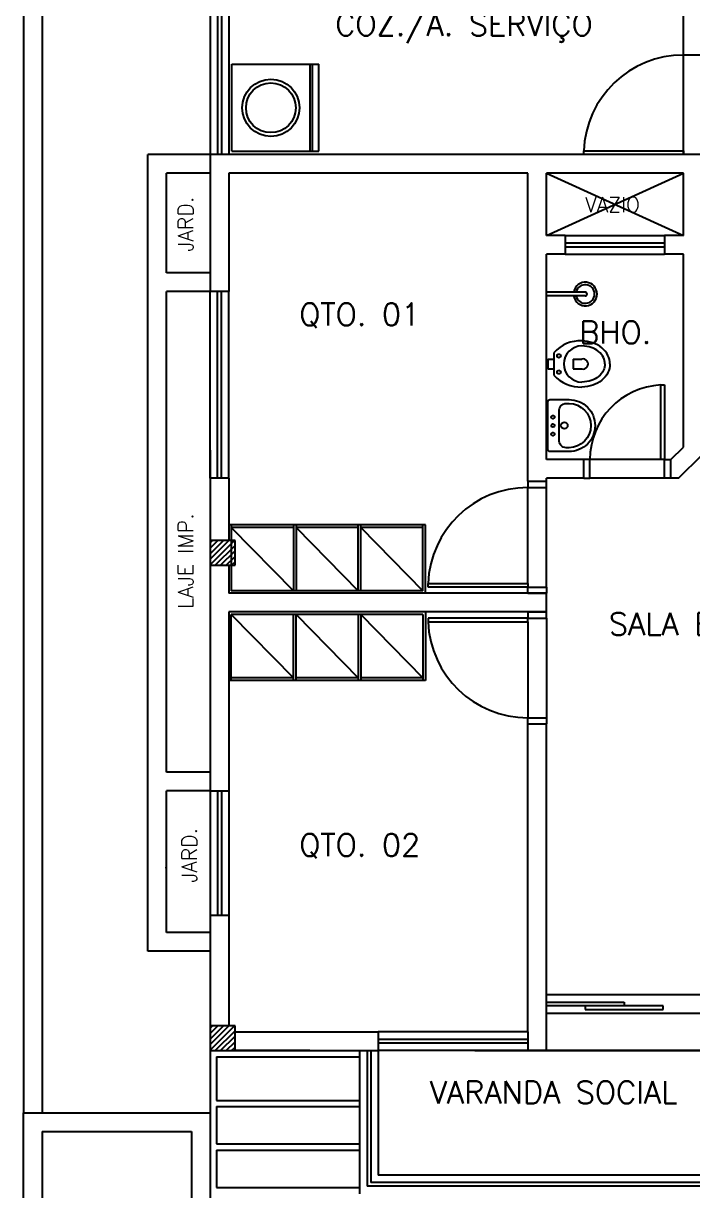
# Model space of a CAD drawing. Header units: millimetres. Extents: x 23536 to 47095, y 9984 to 20154.
# Drawn here: x 23566.46 to 23571.84, y 10042.56 to 10051.94 of the extents above; entities that cross this region are included whole.
import ezdxf
from ezdxf.enums import TextEntityAlignment as Align

# ---------------------------------------------------------------- set-up
doc = ezdxf.new("R2010")
doc.units = ezdxf.units.MM
doc.header["$LTSCALE"] = 30
doc.header["$MEASUREMENT"] = 0
doc.linetypes.add('HIDDEN', pattern=[0.375, 0.25, -0.125])
doc.layers.add('projeto', color=8, linetype='CONTINUOUS')
doc.styles.add('ROMANS', font='romans.shx', dxfattribs={"height": 0.14})

msp = doc.modelspace()

# ---------------------------------------------------------------- linework, layer by layer
at = {"layer": 'projeto'}
for p, q in [((23566.4611, 10054.6863), (23566.4611, 10043.1863)), ((23566.6111, 10054.5363), (23566.6111, 10043.1863)), ((23571.7611, 10051.6863), (23571.7611, 10053.0363)), ((23567.9611, 10052.3863), (23567.9611, 10050.8863)), ((23568.0211, 10052.3863), (23568.0211, 10050.8863)), ((23568.0511, 10052.3863), (23568.0511, 10050.8863)), ((23568.1111, 10052.3863), (23568.1111, 10050.8863)), ((23572.2355, 10051.6863), (23571.7611, 10051.6863)), ((23571.7611, 10050.8863), (23571.7611, 10051.6863)), ((23570.9611, 10050.8863), (23570.9611, 10050.9163)), ((23570.9611, 10050.9163), (23571.7611, 10050.9163)), ((23571.7611, 10050.9163), (23571.7611, 10050.8863)), ((23567.9611, 10050.8863), (23567.4611, 10050.8863)), ((23567.4611, 10044.4863), (23567.4611, 10050.8863)), ((23567.9611, 10050.8863), (23567.9611, 10049.7863)), ((23568.1111, 10050.8863), (23567.9611, 10050.8863)), ((23571.9111, 10050.8863), (23568.1111, 10050.8863)), ((23571.7611, 10050.8863), (23570.9611, 10050.8863)), ((23567.9611, 10050.7363), (23567.6111, 10050.7363)), ((23567.6111, 10049.9363), (23567.6111, 10050.7363)), ((23568.1111, 10050.7363), (23568.1111, 10049.7863)), ((23570.5111, 10050.7363), (23568.1111, 10050.7363)), ((23570.5111, 10048.2613), (23570.5111, 10050.7363)), ((23571.7611, 10050.7363), (23570.6611, 10050.7363)), ((23570.6611, 10050.2363), (23570.6611, 10050.7363)), ((23570.6611, 10050.7363), (23571.7611, 10050.2363)), ((23570.6611, 10050.2363), (23571.7611, 10050.7363)), ((23571.7611, 10050.2363), (23571.7611, 10050.7363)), ((23570.8111, 10050.2363), (23570.6611, 10050.2363)), ((23570.8111, 10050.2363), (23570.8111, 10050.0863)), ((23570.8111, 10050.2363), (23571.6111, 10050.2363)), ((23570.8111, 10050.1763), (23571.6111, 10050.1763)), ((23571.7611, 10050.2363), (23571.6111, 10050.2363)), ((23571.6111, 10050.2363), (23571.6111, 10050.0863)), ((23570.8111, 10050.0863), (23570.6611, 10050.0863)), ((23570.6611, 10048.4363), (23570.6611, 10050.0863)), ((23570.8111, 10050.1463), (23571.6111, 10050.1463)), ((23570.8111, 10050.0863), (23571.6111, 10050.0863)), ((23571.7611, 10050.0863), (23571.6111, 10050.0863)), ((23571.7611, 10048.5363), (23571.7611, 10050.0863)), ((23567.9611, 10049.9363), (23567.6111, 10049.9363)), ((23567.9611, 10049.7863), (23567.6111, 10049.7863)), ((23567.6111, 10045.9238), (23567.6111, 10049.7863)), ((23568.1111, 10049.7863), (23567.9611, 10049.7863)), ((23567.9611, 10048.2863), (23567.9611, 10049.7863)), ((23568.0211, 10048.2863), (23568.0211, 10049.7863)), ((23568.0511, 10048.2863), (23568.0511, 10049.7863)), ((23568.1111, 10048.2863), (23568.1111, 10049.7863)), ((23570.672, 10049.2439), (23570.672, 10049.1639)), ((23570.672, 10049.2439), (23570.722, 10049.2439)), ((23570.722, 10049.2939), (23570.722, 10049.1139)), ((23570.877, 10049.2439), (23570.877, 10049.1639)), ((23570.877, 10049.2439), (23570.947, 10049.2439)), ((23570.672, 10049.1639), (23570.722, 10049.1639)), ((23570.877, 10049.1639), (23570.947, 10049.1639)), ((23571.5811, 10048.4363), (23571.5811, 10049.0363)), ((23571.5811, 10049.0363), (23571.6111, 10049.0363)), ((23571.6111, 10049.0363), (23571.6111, 10048.4363)), ((23567.9611, 10048.5113), (23567.9611, 10041.3863)), ((23571.6611, 10048.4363), (23571.7611, 10048.5363)), ((23571.7232, 10048.2863), (23571.9111, 10048.4741)), ((23570.9611, 10048.4363), (23570.6611, 10048.4363)), ((23570.9611, 10048.2863), (23570.9611, 10048.4363)), ((23571.0111, 10048.4363), (23570.9611, 10048.4363)), ((23571.5811, 10048.4363), (23571.0111, 10048.4363)), ((23571.0111, 10048.2863), (23571.0111, 10048.4363)), ((23571.6111, 10048.4363), (23571.5811, 10048.4363)), ((23571.6111, 10048.2863), (23571.6111, 10048.4363)), ((23571.6111, 10048.4363), (23571.6611, 10048.4363)), ((23571.6611, 10048.2863), (23571.6611, 10048.4363)), ((23571.6611, 10048.4363), (23571.6611, 10048.4363)), ((23567.9611, 10048.2863), (23567.9611, 10047.7863)), ((23568.1111, 10048.2863), (23567.9611, 10048.2863)), ((23568.1111, 10048.2863), (23568.1111, 10047.7863)), ((23570.9611, 10048.2863), (23570.6611, 10048.2863)), ((23570.6611, 10048.2613), (23570.6611, 10048.2863)), ((23570.9611, 10048.2863), (23571.0111, 10048.2863)), ((23571.6111, 10048.2863), (23571.0111, 10048.2863)), ((23571.6611, 10048.2863), (23571.6111, 10048.2863)), ((23571.7232, 10048.2863), (23571.6611, 10048.2863)), ((23570.5111, 10048.2613), (23570.6611, 10048.2613)), ((23570.5111, 10048.2613), (23570.5111, 10048.2113)), ((23570.5111, 10047.4413), (23570.5111, 10048.2113)), ((23570.5111, 10048.2113), (23570.6611, 10048.2113)), ((23570.6611, 10048.2113), (23570.6611, 10048.2613)), ((23570.6611, 10047.4113), (23570.6611, 10048.2113)), ((23569.6903, 10047.9113), (23568.1111, 10047.9113)), ((23568.1311, 10047.9113), (23568.1311, 10047.3813)), ((23568.6311, 10047.9113), (23568.6311, 10047.3813)), ((23568.6511, 10047.9113), (23568.6511, 10047.3813)), ((23569.1503, 10047.3813), (23569.1503, 10047.9113)), ((23569.1703, 10047.3813), (23569.1703, 10047.9113)), ((23569.6703, 10047.3813), (23569.6703, 10047.9113)), ((23569.6903, 10047.3613), (23569.6903, 10047.9113)), ((23568.6311, 10047.8913), (23568.1311, 10047.8913)), ((23568.1311, 10047.8913), (23568.6311, 10047.3813)), ((23569.1503, 10047.8913), (23568.6511, 10047.8913)), ((23568.6511, 10047.8913), (23569.1503, 10047.3813)), ((23569.6703, 10047.8913), (23569.1703, 10047.8913)), ((23569.1703, 10047.8913), (23569.6703, 10047.3813)), ((23568.1611, 10047.7863), (23567.9611, 10047.7863)), ((23567.9611, 10047.7863), (23567.9611, 10047.5863)), ((23567.9611, 10047.7676), (23567.9797, 10047.7863)), ((23567.9611, 10047.7234), (23568.0239, 10047.7863)), ((23567.9611, 10047.6792), (23568.0681, 10047.7863)), ((23567.9611, 10047.6351), (23568.1123, 10047.7863)), ((23567.9611, 10047.5909), (23568.1565, 10047.7863)), ((23568.0007, 10047.5863), (23568.1611, 10047.7467)), ((23568.1611, 10047.5863), (23568.1611, 10047.7863)), ((23568.0449, 10047.5863), (23568.1611, 10047.7025)), ((23568.0891, 10047.5863), (23568.1611, 10047.6583)), ((23567.9611, 10047.5863), (23567.9611, 10045.7738)), ((23567.9611, 10047.5863), (23568.1611, 10047.5863)), ((23568.1111, 10047.5863), (23568.1111, 10047.3613)), ((23568.1333, 10047.5863), (23568.1611, 10047.6141)), ((23569.7111, 10047.4113), (23569.7111, 10047.4413)), ((23569.7111, 10047.4413), (23570.5111, 10047.4413)), ((23570.5111, 10047.4413), (23570.5111, 10047.4113)), ((23570.6611, 10047.3613), (23568.1111, 10047.3613)), ((23569.6703, 10047.3813), (23568.1311, 10047.3813)), ((23570.5111, 10047.4113), (23569.7111, 10047.4113)), ((23570.5111, 10047.3613), (23570.5111, 10047.4113)), ((23570.5111, 10047.4113), (23570.6611, 10047.4113)), ((23570.5111, 10047.3613), (23570.6611, 10047.3613)), ((23570.6611, 10047.4113), (23570.6611, 10047.3613)), ((23570.6611, 10047.2113), (23570.6611, 10047.3613)), ((23570.6611, 10047.2113), (23568.1111, 10047.2113)), ((23568.1111, 10047.2113), (23568.1111, 10045.7738)), ((23569.6703, 10047.1913), (23568.1311, 10047.1913)), ((23568.1311, 10046.6613), (23568.1311, 10047.1913)), ((23568.1311, 10047.1913), (23568.6311, 10046.6813)), ((23568.6311, 10046.6613), (23568.6311, 10047.1913)), ((23568.6511, 10046.6613), (23568.6511, 10047.1913)), ((23568.6511, 10047.1913), (23569.1503, 10046.6813)), ((23569.1503, 10047.1913), (23569.1503, 10046.6613)), ((23569.1703, 10047.1913), (23569.1703, 10046.6613)), ((23569.1703, 10047.1913), (23569.6703, 10046.6813)), ((23569.6703, 10047.1913), (23569.6703, 10046.6613)), ((23569.6903, 10047.2113), (23569.6903, 10046.6613)), ((23569.7111, 10047.1613), (23569.7111, 10047.1313)), ((23570.5111, 10047.1613), (23569.7111, 10047.1613)), ((23570.5111, 10047.2113), (23570.6611, 10047.2113)), ((23570.5111, 10047.2113), (23570.5111, 10047.1613)), ((23570.5111, 10047.1313), (23570.5111, 10047.1613)), ((23570.5111, 10047.1613), (23570.6611, 10047.1613)), ((23570.6611, 10047.1613), (23570.6611, 10047.2113)), ((23570.6611, 10047.1613), (23570.6611, 10046.3613)), ((23569.7111, 10047.1313), (23570.5111, 10047.1313)), ((23570.5111, 10047.1313), (23570.5111, 10046.3613)), ((23569.6903, 10046.6613), (23568.1111, 10046.6613)), ((23568.6311, 10046.6813), (23568.1311, 10046.6813)), ((23569.1503, 10046.6813), (23568.6511, 10046.6813)), ((23569.6703, 10046.6813), (23569.1703, 10046.6813)), ((23570.5111, 10046.3113), (23570.5111, 10046.3613)), ((23570.5111, 10046.3613), (23570.6611, 10046.3613)), ((23570.6611, 10046.3613), (23570.6611, 10046.3113)), ((23570.5111, 10043.8363), (23570.5111, 10046.3113)), ((23570.5111, 10046.3113), (23570.6611, 10046.3113)), ((23570.6611, 10043.6863), (23570.6611, 10046.3113)), ((23567.9611, 10045.9238), (23567.6111, 10045.9238)), ((23567.9611, 10045.7738), (23567.6111, 10045.7738)), ((23567.6111, 10044.6363), (23567.6111, 10045.7738)), ((23567.9611, 10045.7738), (23568.1111, 10045.7738)), ((23567.9611, 10045.7738), (23567.9611, 10044.7738)), ((23568.0211, 10045.7738), (23568.0211, 10044.7738)), ((23568.0511, 10045.7738), (23568.0511, 10044.7738)), ((23568.1111, 10045.7738), (23568.1111, 10044.7738)), ((23567.6085, 10045.1517), (23567.6085, 10045.1598)), ((23567.9611, 10044.7738), (23568.1111, 10044.7738)), ((23567.9611, 10044.7738), (23567.9611, 10043.8863)), ((23568.1111, 10044.7738), (23568.1111, 10043.8863)), ((23567.9611, 10044.6363), (23567.6111, 10044.6363)), ((23567.9611, 10044.4863), (23567.4611, 10044.4863)), ((23570.6611, 10044.1363), (23573.1861, 10044.1363)), ((23570.6611, 10044.0463), (23570.6611, 10044.0763)), ((23570.6611, 10044.0763), (23571.2861, 10044.0763)), ((23571.2861, 10044.0763), (23571.2861, 10044.0463)), ((23571.2861, 10044.0463), (23570.6611, 10044.0463)), ((23570.6611, 10043.9863), (23573.1861, 10043.9863)), ((23571.5986, 10044.0463), (23570.9736, 10044.0463)), ((23570.9736, 10044.0463), (23570.9736, 10044.0163)), ((23570.9736, 10044.0163), (23571.5986, 10044.0163)), ((23571.5986, 10044.0163), (23571.5986, 10044.0463)), ((23568.1611, 10043.8863), (23567.9611, 10043.8863)), ((23567.9611, 10043.8863), (23567.9611, 10043.6863)), ((23567.9611, 10043.8676), (23567.9797, 10043.8863)), ((23567.9611, 10043.8234), (23568.0239, 10043.8863)), ((23567.9611, 10043.7792), (23568.0681, 10043.8863)), ((23567.9611, 10043.7351), (23568.1123, 10043.8863)), ((23567.9611, 10043.6909), (23568.1565, 10043.8863)), ((23568.1611, 10043.6863), (23568.1611, 10043.8863)), ((23568.0007, 10043.6863), (23568.1611, 10043.8467)), ((23568.0449, 10043.6863), (23568.1611, 10043.8025)), ((23568.1611, 10043.8363), (23569.3111, 10043.8363)), ((23569.3111, 10043.8363), (23569.3111, 10043.6863)), ((23570.5111, 10043.8363), (23569.3111, 10043.8363)), ((23570.5111, 10043.8363), (23570.5111, 10043.6863)), ((23568.0891, 10043.6863), (23568.1611, 10043.7583)), ((23568.1333, 10043.6863), (23568.1611, 10043.7141)), ((23570.5111, 10043.7763), (23569.3111, 10043.7763)), ((23570.5111, 10043.7463), (23569.3111, 10043.7463)), ((23567.9611, 10043.6863), (23568.1611, 10043.6863)), ((23568.0111, 10043.6363), (23569.1611, 10043.6363)), ((23568.0111, 10043.6363), (23568.0111, 10043.2863)), ((23568.7611, 10043.6863), (23568.1611, 10043.6863)), ((23568.1611, 10043.6863), (23569.3111, 10043.6863)), ((23569.1611, 10043.6863), (23569.1611, 10042.5363)), ((23569.2211, 10043.6863), (23569.2211, 10042.5963)), ((23569.2511, 10043.6863), (23569.2511, 10042.6263)), ((23569.3111, 10043.6863), (23569.3111, 10042.6863)), ((23570.5111, 10043.6863), (23569.3111, 10043.6863)), ((23570.0861, 10043.6863), (23581.8361, 10043.6863)), ((23573.1611, 10043.6863), (23570.0861, 10043.6863)), ((23570.5111, 10043.6863), (23570.6611, 10043.6863)), ((23568.0111, 10043.2863), (23569.1611, 10043.2863)), ((23568.0111, 10043.2363), (23568.0111, 10042.9363)), ((23568.0111, 10043.2363), (23569.1611, 10043.2363)), ((23566.4611, 10043.1863), (23567.9611, 10043.1863)), ((23566.4611, 10041.1863), (23566.4611, 10043.1863)), ((23567.9611, 10043.1863), (23567.9611, 10041.1863)), ((23566.6111, 10043.0363), (23566.6111, 10041.3363)), ((23566.6111, 10043.0363), (23567.8111, 10043.0363)), ((23567.8111, 10043.0363), (23567.8111, 10041.3363)), ((23568.0111, 10042.9363), (23569.1611, 10042.9363)), ((23568.0111, 10042.8863), (23568.0111, 10042.5863)), ((23568.0111, 10042.8863), (23569.1611, 10042.8863)), ((23582.6111, 10042.6863), (23569.3111, 10042.6863)), ((23568.0111, 10042.5863), (23569.1611, 10042.5863)), ((23582.7011, 10042.5963), (23569.2211, 10042.5963)), ((23582.6711, 10042.6263), (23569.2511, 10042.6263))]:
    msp.add_line(p, q, dxfattribs=at)
at = {"layer": 'projeto', "linetype": 'Continuous'}
for p, q in [((23568.1341, 10051.6128), (23568.8341, 10051.6128)), ((23568.1341, 10050.9128), (23568.1341, 10051.6128)), ((23568.7641, 10050.9128), (23568.7641, 10051.6128)), ((23568.7841, 10050.9128), (23568.7841, 10051.6128)), ((23568.8341, 10050.9128), (23568.8341, 10051.6128)), ((23568.1341, 10050.9128), (23568.8341, 10050.9128)), ((23570.9736, 10049.7811), (23570.6611, 10049.7811)), ((23570.9736, 10049.7511), (23570.6611, 10049.7511))]:
    msp.add_line(p, q, dxfattribs=at)
at = {"layer": 'projeto'}
for points in [[(23571.172, 10049.2039, 0.117198), (23571.1556, 10049.2728, 0.104374), (23571.1061, 10049.3347, 0.090216), (23571.0349, 10049.3743, 0.082248), (23570.947, 10049.3889, 0.082248)], [(23571.132, 10049.2039, 0.117198), (23571.1199, 10049.2548, 0.104374), (23571.0807, 10049.3038, 0.090216), (23571.022, 10049.3365, 0.082248), (23570.947, 10049.3489, 0.082248)], [(23571.172, 10049.2039, -0.117198), (23571.1556, 10049.135, -0.104374), (23571.1061, 10049.0731, -0.090216), (23571.0349, 10049.0335, -0.082248), (23570.947, 10049.0189, -0.082248)], [(23571.132, 10049.2039, -0.117198), (23571.1199, 10049.153, -0.104374), (23571.0807, 10049.104, -0.090216), (23571.022, 10049.0713, -0.082248), (23570.947, 10049.0589, -0.082248)], [(23570.8442, 10048.4998), (23570.6902, 10048.4998, -0.329338), (23570.6721, 10048.5169), (23570.6721, 10048.7088), (23570.6721, 10048.9007, -0.329338), (23570.6902, 10048.9178), (23570.8442, 10048.9178)], [(23571.0186, 10048.7088, -0.407394), (23570.8431, 10048.5302), (23570.8203, 10048.5302, -0.423247), (23570.7633, 10048.5948), (23570.7633, 10048.7088), (23570.7633, 10048.8228, -0.423247), (23570.8203, 10048.8874), (23570.8431, 10048.8874, -0.407394), (23571.0186, 10048.7088)], [(23570.8431, 10048.9178, -0.415717), (23571.0521, 10048.7088, -0.415717), (23570.8431, 10048.4998, -0.415717)]]:
    msp.add_lwpolyline(points, format="xyb", dxfattribs=at)
for points in [[(23570.762, 10049.2839, -1), (23570.762, 10049.2539, -1)], [(23570.762, 10049.1539, -1), (23570.762, 10049.1239, -1)], [(23570.7006, 10048.7088, -1), (23570.7272, 10048.7088, -1)], [(23570.7785, 10048.7088, -1), (23570.8317, 10048.7088, -1)]]:
    msp.add_lwpolyline(points, format="xyb", close=True, dxfattribs=at)
at = {"layer": 'projeto', "linetype": 'Continuous'}
for radius in [0.23, 0.2]:
    msp.add_circle((23568.4491, 10051.2628), radius, dxfattribs=at)
at = {"layer": 'projeto', "linetype": 'HIDDEN'}
for centre in [(23570.7139, 10048.7772), (23570.7139, 10048.6404)]:
    msp.add_circle(centre, 0.0133, dxfattribs=at)
at = {"layer": 'projeto'}
for centre, radius, start, end in [((23571.7611, 10050.8863), 0.8, 90, 177.8509), ((23570.9286, 10049.1185), 0.2711, 86.11316, 139.66795), ((23570.947, 10049.2039), 0.145, 90, 270), ((23570.956, 10049.2039), 0.041, 257.31962, 102.68038), ((23570.9354, 10049.3055), 0.2869, 221.91352, 272.30538), ((23571.6111, 10048.4363), 0.6, 92.86598, 180), ((23570.5111, 10047.4113), 0.8, 90, 177.8509), ((23570.5111, 10047.1613), 0.8, 182.1491, 270)]:
    msp.add_arc(centre, radius, start, end, dxfattribs=at)
at = {"layer": 'projeto', "linetype": 'Continuous'}
for radius, start, end in [(0.095, 191.53696, 168.46304), (0.075, 191.53696, 168.46304), (0.015, 270, 90)]:
    msp.add_arc((23570.9736, 10049.7661), radius, start, end, dxfattribs=at)

# ---------------------------------------------------------------- texts
at = {"layer": 'projeto', "style": 'ROMANS'}
for s, height, p in [('COZ./Á. SERVIÇO', 0.18, (23568.9659, 10052.0218)), ('VAZIO', 0.12, (23570.972, 10050.5445)), ('QTO. 01', 0.18, (23568.6764, 10049.6929)), ('BHO.', 0.18, (23570.9255, 10049.5488)), ('SALA ESTAR', 0.18, (23571.1626, 10047.2057)), ('QTO. 02', 0.18, (23568.6764, 10045.4288)), ('VARANDA SOCIAL', 0.18, (23569.7243, 10043.442))]:
    msp.add_text(s, height=height, dxfattribs=at).set_placement(p, align=Align.TOP_LEFT)
for s, p in [('JARD.', (23567.7045, 10050.1061)), ('LAJE IMP.', (23567.7045, 10047.2375)), ('JARD.', (23567.735, 10045.0344))]:
    msp.add_text(s, height=0.12, rotation=90, dxfattribs=at).set_placement(p, align=Align.TOP_LEFT)

doc.saveas('drawing.dxf')
